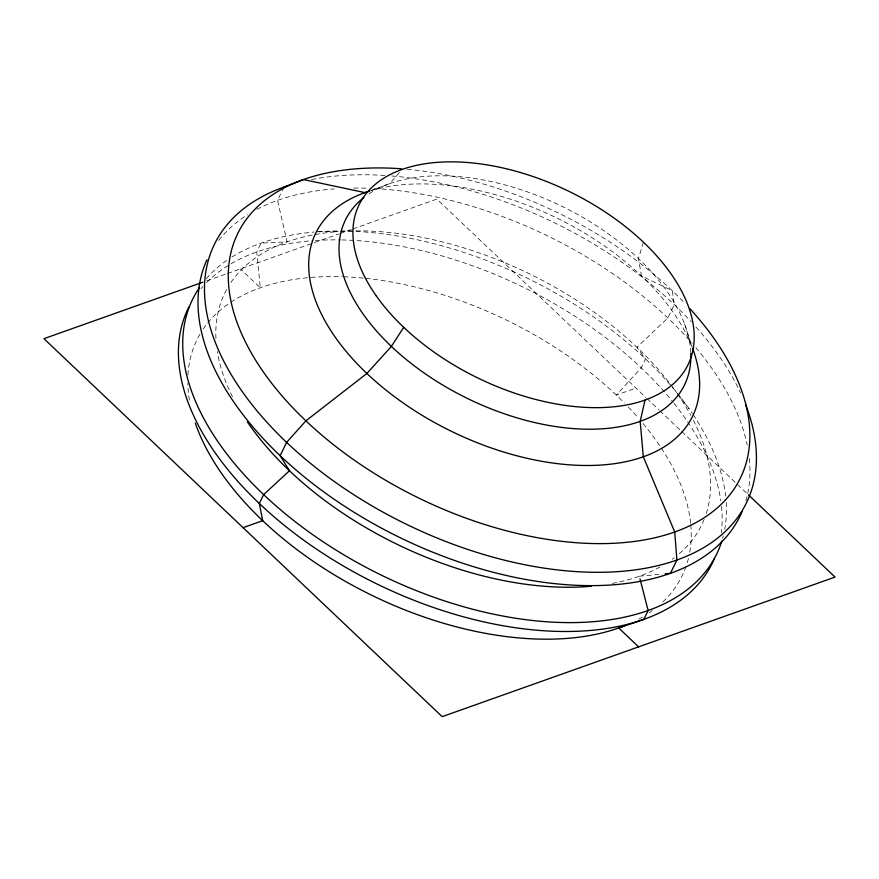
<?xml version="1.0" encoding="UTF-8"?>
<svg xmlns="http://www.w3.org/2000/svg" width="879" height="879" viewBox="0 0 879 879"><rect width="100%" height="100%" fill="white"/><g stroke="black" fill="none" stroke-linecap="round" stroke-linejoin="round"><path stroke-width="0.66" stroke-dasharray="4.39 3.3" d="M643.417 242.175L638.506 258.613L641.45 275.94L672.248 290.707L674.281 304.683L667.82 318L636.967 347.326L645.538 358.973L641.22 367.851L616.3 395.067L635.946 388.089M284.005 187.062L277.533 200.379L287.103 241.879L261.063 243.098L256.745 251.976L260.305 287.785L240.396 268.886M399.429 172.482L389.705 183.634L371.191 190.38M206.796 280.819L226.178 273.929M227.474 273.479L338.624 233.99M339.909 233.539L351.545 229.408M352.842 228.947L436.841 199.104L645.9 397.539M639.319 576.206L662.326 574.075M318.385 231.792L338.074 231.606A265.128 150.551 25.9 0 0 314.012 234.726M646.9 398.484L658.843 409.823M659.843 410.768L680.742 430.611M681.741 431.556L747.447 493.932M679.126 395.924L689.114 408.834M684.565 323.933L692.212 347.216M652.405 610.564A269.776 153.188 25.9 0 1 649.251 612.784M642.571 616.981A269.776 153.188 25.9 0 1 637.857 619.596M189.414 400.143A269.776 153.188 25.9 0 1 187.798 383.266M187.941 374.948A269.776 153.188 25.9 0 1 200.225 333.712M203.104 329.164A269.776 153.188 25.9 0 1 229.749 302.969M230.836 302.244A269.776 153.188 25.9 0 1 342.283 276.72M343.645 276.764A269.776 153.188 25.9 0 1 364.346 278.214M365.741 278.357A269.776 153.188 25.9 0 1 624.398 403M628.32 407.043A269.776 153.188 25.9 0 1 638.626 418.327M643.043 423.513A269.776 153.188 25.9 0 1 690.652 523.499M690.773 524.807A269.776 153.188 25.9 0 1 689.554 553.232M688.389 558.583A269.776 153.188 25.9 0 1 686.499 565.087M686.059 566.362A269.776 153.188 25.9 0 1 662.524 602.203M201.005 288.686A291.356 165.439 25.9 0 1 202.829 286.576M206.653 282.489A291.356 165.439 25.9 0 1 229.935 264.447M231.1 263.755A291.356 165.439 25.9 0 1 312.759 240.681M315.308 240.505A291.356 165.439 25.9 0 1 340.448 239.912M341.81 239.934A291.356 165.439 25.9 0 1 673.083 402.197M673.918 403.241A291.356 165.439 25.9 0 1 720.835 500.964M721.483 506.183A291.356 165.439 25.9 0 1 721.274 532.762M206.224 278.742A291.356 165.439 25.9 0 1 227.485 259.898M231.946 256.976A291.356 165.439 25.9 0 1 314.188 232.045M317.077 231.803A291.356 165.439 25.9 0 1 339.327 230.979M340.678 230.979A291.356 165.439 25.9 0 1 676.555 392.287M677.39 393.32A291.356 165.439 25.9 0 1 692.366 413.548M693.168 414.723A291.356 165.439 25.9 0 1 725.647 496.009M726.219 502.436A291.356 165.439 25.9 0 1 724.746 529.257M723.318 535.827A291.356 165.439 25.9 0 1 722.626 538.409M674.336 557.704A265.128 150.551 25.9 0 1 672.27 559.242M659.898 567.054A265.128 150.551 25.9 0 1 612.41 583.37M232.463 396.693A265.128 150.551 25.9 0 1 217.3 351.523M215.926 338.327A265.128 150.551 25.9 0 1 227.386 288.158M230.88 282.555A265.128 150.551 25.9 0 1 312.638 234.99M340.591 231.419A265.128 150.551 25.9 0 1 676.632 392.693M677.456 393.869A265.128 150.551 25.9 0 1 690.817 415.393M693.344 420.195A265.128 150.551 25.9 0 1 705.958 514.413M704.145 519.357A265.128 150.551 25.9 0 1 678.291 554.539M218.728 240.385A295.751 167.944 25.9 0 1 247.57 214.718M256.91 209.345A295.751 167.944 25.9 0 1 334.394 188.908M353.841 188.084A295.751 167.944 25.9 0 1 368.719 188.293M374.223 188.535A295.751 167.944 25.9 0 1 692.256 343.447M695.838 347.623A295.751 167.944 25.9 0 1 747.216 445.071M749.282 458.42A295.751 167.944 25.9 0 1 745.7 501.437M311.649 179.536A295.751 167.944 25.9 0 1 384.848 175.47M391.814 175.987A295.751 167.944 25.9 0 1 691.268 321.835M695.97 327.01A295.751 167.944 25.9 0 1 740.514 392.803M407.175 169.262A279.489 158.703 25.9 0 1 684.192 302.574M371.092 190.633A209.488 118.951 25.9 0 1 692.202 347.348M369.048 193.787A188.535 107.062 25.9 0 1 563.032 206.851A188.535 107.062 25.9 0 1 690.74 351.765"/><path stroke-width="1.32" d="M645.043 400.055L640.176 421.382L643.318 456.783L674.72 531.993L676.907 560L670.435 573.328L665.029 573.822M403.703 327.329L391.375 346.403L366.873 373.476L305.903 420.843L286.62 442.379L280.159 455.696L289.455 470.77L263.645 494.624L259.327 503.502L262.7 520.676L243.054 527.653M284.005 187.062L303.431 179.558L365.016 192.622L369.949 190.831M202.917 282.192L43.95 338.668L442.159 716.649L835.05 577.085L748.436 494.877M638.604 646.867L618.695 627.969L643.802 619.376L648.12 610.498L640 578.843M624.013 625.969A269.776 153.188 25.9 0 1 376.915 597.753A269.776 153.188 25.9 0 1 195.325 423.129M714.396 558.473A291.356 165.439 25.9 0 1 380.541 585.722A291.356 165.439 25.9 0 1 188.952 306.881M721.868 540.959A291.356 165.439 25.9 0 1 382.464 575.69A291.356 165.439 25.9 0 1 199.489 287.499M591.248 586.249A265.128 150.551 25.9 0 1 247.34 421.854M742.096 511.501A295.751 167.944 25.9 0 1 406.45 540.706A295.751 167.944 25.9 0 1 206.939 259.788M745.645 404.779A295.751 167.944 25.9 0 1 599.764 572.306A295.751 167.944 25.9 0 1 254.811 408.175A295.751 167.944 25.9 0 1 286.356 186.238M689.883 308.65A279.489 158.703 25.9 0 1 631.001 541.86A279.489 158.703 25.9 0 1 255.251 359.61A279.489 158.703 25.9 0 1 401.549 168.801M692.641 348.513A209.488 118.951 25.9 0 1 586.436 465.496A209.488 118.951 25.9 0 1 342.865 347.392A209.488 118.951 25.9 0 1 368.631 191.402M690.795 353.028A188.535 107.062 25.9 0 1 470.551 399.956A188.535 107.062 25.9 0 1 363.906 197.489M376.355 296.036A182.887 103.843 25.9 0 0 671.919 385.112A182.887 103.843 25.9 0 0 522.412 173.119A182.887 103.843 25.9 0 0 376.355 296.036"/></g></svg>
